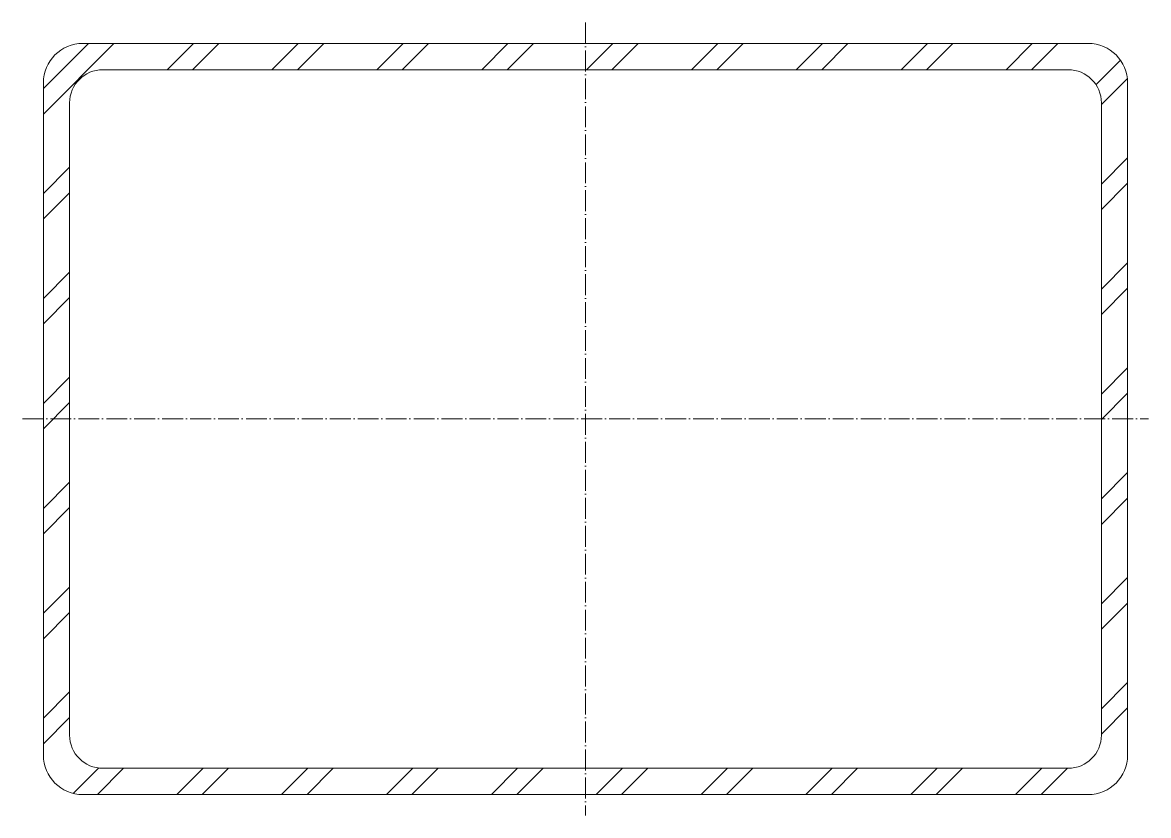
# Model space of a CAD drawing. Header units: metres. Extents: x -135 to 135, y -95 to 95.
import ezdxf

# ---------------------------------------------------------------- set-up
doc = ezdxf.new("R2010")
doc.units = ezdxf.units.M
doc.linetypes.add('MV_hartlijn_staal', pattern=[6.6, 5, -0.8, 0, -0.8])
doc.layers.add('A-DETL-GENF', color=92, linetype='Continuous', lineweight=18)

# ---------------------------------------------------------------- blocks, each defined once
blk = doc.blocks.new('28 Staalprofielen- koker RHS-2d - K260_180_6_3-5067754-00_0 Basismaterialen')
at = {"layer": 'A-DETL-GENF', "lineweight": 13}
h = blk.add_hatch(dxfattribs=at)
h.set_pattern_fill('FP_308', color=256, style=0, pattern_type=2)
h.set_pattern_definition([(225, (-2470.222, -3147.215), (12.57236, -12.57236), []), (225, (-2470.222, -3166.265), (12.57236, -12.57236), [])])
h.paths.add_polyline_path([(120.55, 90), (-120.55, 90), (-123, 89.68), (-125.27, 88.73), (-127.23, 87.23), (-128.73, 85.28), (-129.68, 83), (-130, 80.55), (-130, -80.55), (-129.68, -83), (-128.73, -85.27), (-127.23, -87.23), (-125.27, -88.73), (-123, -89.68), (-120.55, -90), (120.55, -90), (123, -89.68), (125.28, -88.73), (127.23, -87.23), (128.73, -85.27), (129.68, -83), (130, -80.55), (130, 80.55), (129.68, 83), (128.73, 85.28), (127.23, 87.23), (125.28, 88.73), (123, 89.68)])
h.paths.add_polyline_path([(-115.75, 83.7), (115.75, 83.7), (117.81, 83.43), (119.73, 82.63), (121.37, 81.37), (122.63, 79.73), (123.43, 77.81), (123.7, 75.75), (123.7, -75.75), (123.43, -77.81), (122.63, -79.72), (121.37, -81.37), (119.73, -82.63), (117.81, -83.43), (115.75, -83.7), (-115.75, -83.7), (-117.81, -83.43), (-119.72, -82.63), (-121.37, -81.37), (-122.63, -79.72), (-123.43, -77.81), (-123.7, -75.75), (-123.7, 75.75), (-123.43, 77.81), (-122.63, 79.73), (-121.37, 81.37), (-119.72, 82.63), (-117.81, 83.43)])
at = {"layer": 'A-DETL-GENF', "linetype": 'MV_hartlijn_staal', "lineweight": 13}
for p, q in [((0, 95), (0, -95)), ((-135, 0), (135, 0))]:
    blk.add_line(p, q, dxfattribs=at)
at = {"layer": 'A-DETL-GENF'}
for p, q in [((120.55, 90), (-120.55, 90)), ((120.55, 90), (-120.55, 90)), ((-115.75, 83.7), (115.75, 83.7)), ((115.75, 83.7), (-115.75, 83.7)), ((-130, 80.55), (-130, -80.55)), ((-130, 80.55), (-130, -80.55)), ((130, -80.55), (130, 80.55)), ((130, -80.55), (130, 80.55)), ((-123.7, -75.75), (-123.7, 75.75)), ((-123.7, 75.75), (-123.7, -75.75)), ((123.7, 75.75), (123.7, -75.75)), ((123.7, -75.75), (123.7, 75.75)), ((115.75, -83.7), (-115.75, -83.7)), ((-115.75, -83.7), (115.75, -83.7)), ((-120.55, -90), (120.55, -90)), ((-120.55, -90), (120.55, -90))]:
    blk.add_line(p, q, dxfattribs=at)
for centre, radius, start, end in [((-120.55, 80.55), 9.45, 90, 180), ((-120.55, 80.55), 9.45, 90, 180), ((120.55, 80.55), 9.45, 0, 90), ((120.55, 80.55), 9.45, 360, 90), ((-115.75, 75.75), 7.95, 90, 180), ((-115.75, 75.75), 7.95, 90, 180), ((115.75, 75.75), 7.95, 360, 90), ((115.75, 75.75), 7.95, 0, 90), ((-115.75, -75.75), 7.95, 180, 270), ((-115.75, -75.75), 7.95, 180, 270), ((115.75, -75.75), 7.95, 270, 0), ((115.75, -75.75), 7.95, 270, 0), ((-120.55, -80.55), 9.45, 180, 270), ((-120.55, -80.55), 9.45, 180, 270), ((120.55, -80.55), 9.45, 270, 0), ((120.55, -80.55), 9.45, 270, 0)]:
    blk.add_arc(centre, radius, start, end, dxfattribs=at)

msp = doc.modelspace()

# ---------------------------------------------------------------- block references
msp.add_blockref('28 Staalprofielen- koker RHS-2d - K260_180_6_3-5067754-00_0 Basismaterialen', (0, 0))

doc.saveas('drawing.dxf')
